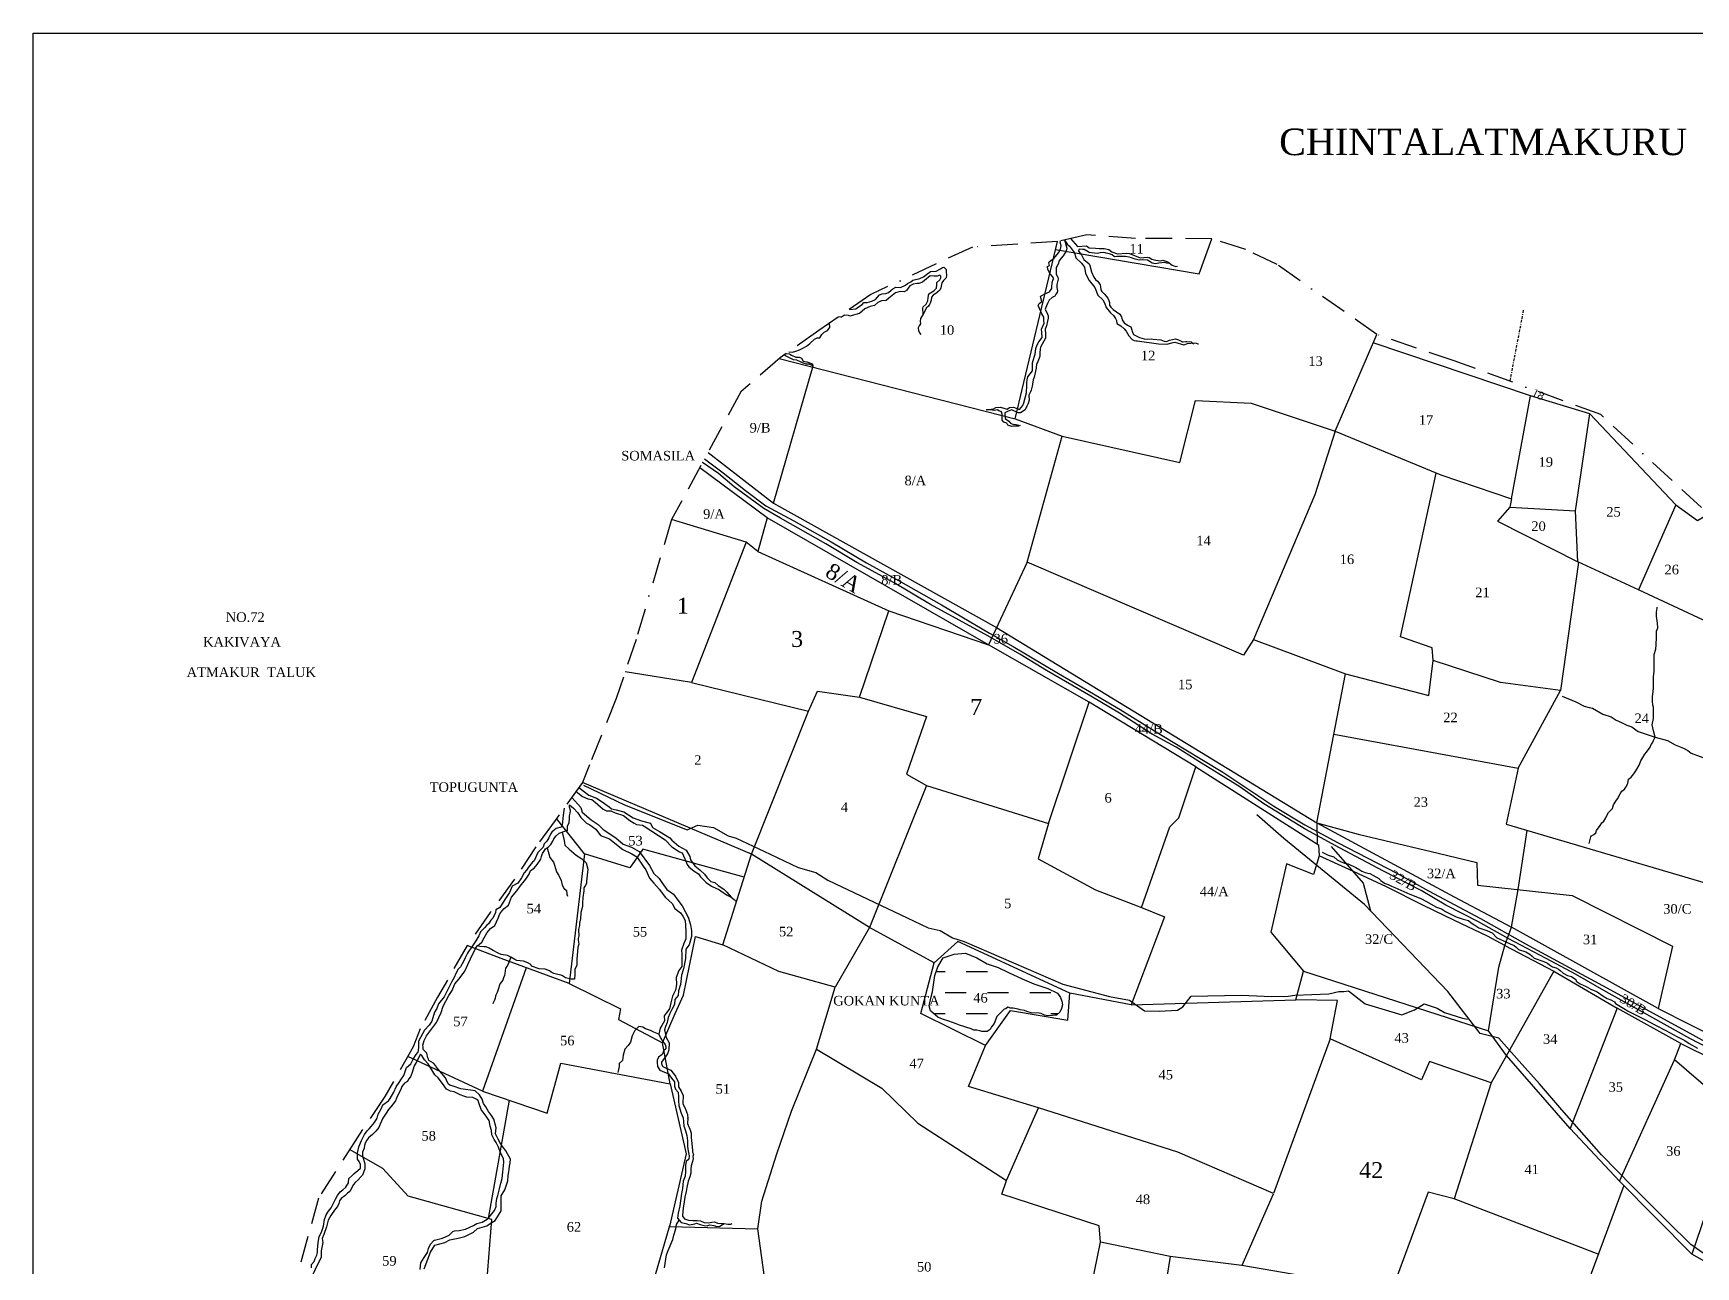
# Model space of a CAD drawing. Header units: inches. Extents: x 82 to 641, y 90 to 608.
# Drawn here: x 82.1 to 394.9, y 376.3 to 608.3 of the extents above; entities that cross this region are included whole.
import ezdxf

# ---------------------------------------------------------------- set-up
doc = ezdxf.new("R2010")
doc.units = ezdxf.units.IN
doc.header["$MEASUREMENT"] = 0
for name, pattern in [('ACAD_ISO02W100', [15, 12, -3]), ('ACAD_ISO07W100', [3, 0, -3]), ('BORDER', [1.75, 0.5, -0.25, 0.5, -0.25, 0, -0.25])]:
    doc.linetypes.add(name, pattern=pattern)
for name, color, linetype in [('CARTTRACK', 30, 'ACAD_ISO02W100'), ('NALA', 4, 'Continuous'), ('SURVEY_BND', 7, 'Continuous'), ('SURVEY_NO', 7, 'Continuous'), ('TEXT', 7, 'Continuous'), ('WATER_BODY', 4, 'Continuous')]:
    doc.layers.add(name, color=color, linetype=linetype)
for name, color, linetype, lineweight in [('FOOTPATH', 150, 'ACAD_ISO07W100', 30), ('ROAD', 1, 'Continuous', 25), ('VILL_BOUNDARY', 6, 'BORDER', 30)]:
    doc.layers.add(name, color=color, linetype=linetype, lineweight=lineweight)
doc.styles.get("Standard").update_dxf_attribs({"font": 'TIMES.TTF', "height": 0.12})

msp = doc.modelspace()

# ---------------------------------------------------------------- hatches: boundary and pattern name
at = {"layer": 'WATER_BODY', "linetype": 'ByBlock'}
h = msp.add_hatch(dxfattribs=at)
h.set_pattern_fill('DASH', color=256, scale=31.8075, angle=180, style=0)
h.set_pattern_definition([(180, (-652.8374, -156.623), (-3.975938, -3.975937), [3.975938, -3.975938])])
h.paths.add_polyline_path([(264.78, 424.77), (265.09, 424.86), (265.46, 425.13), (265.96, 424.95), (266.45, 424.95), (267.42, 424.8), (267.77, 424.65), (268.58, 424.52), (269.06, 424.35), (269.86, 424.07), (271.36, 424.04), (271.72, 423.97), (272.02, 423.82), (272.37, 423.65), (273, 423.54), (273.88, 423.61), (274.34, 423.63), (274.61, 423.67), (275.24, 424.19), (275.55, 424.91), (275.74, 425.58), (275.64, 426.27), (275.37, 426.94), (274.83, 427.78), (272.99, 428.67), (270.36, 429.54), (268.18, 430.49), (265.61, 431.7), (263.66, 432.63), (261.61, 433.3), (259.65, 434.41), (257.53, 435.29), (255.36, 435.13), (253.3, 434.43), (252.29, 432.72), (251.75, 431.1), (251.43, 428.9), (251.31, 428.06), (251.06, 427.09), (250.68, 425.41), (250.95, 424.45), (252.33, 423.29), (253.19, 422.89), (254.39, 422.53), (255.75, 422.03), (256.4, 421.74), (258.6, 421.05), (259.05, 420.83), (259.62, 420.85), (260.19, 420.73), (260.56, 420.6), (260.98, 420.57), (261.6, 420.59), (262.17, 420.93), (262.38, 421.48), (262.91, 422.09), (263.42, 423.41)])

# ---------------------------------------------------------------- linework, layer by layer
at = {"linetype": 'ByBlock', "lineweight": 30}
msp.add_lwpolyline([(82.1, 608.35), (641.22, 608.35), (641.22, 89.65), (82.1, 89.65)], close=True, dxfattribs=at)
at = {"layer": 'CARTTRACK', "linetype": 'ByBlock'}
for points in [[(399.09, 376.94), (394.01, 380.48), (389.62, 384.85), (383.01, 391.41), (377.2, 397.4), (369.7, 405.83), (365.49, 410.7), (361.71, 415), (357.85, 419.29), (354.35, 420.18), (348.24, 428.08), (332.55, 444.47), (317.38, 456.86), (312.32, 461.35)], [(326.32, 455.4), (332.33, 448.5), (333.69, 443.28)]]:
    msp.add_lwpolyline(points, dxfattribs=at)
at = {"layer": 'FOOTPATH', "linetype": 'ByBlock'}
msp.add_lwpolyline([(185.61, 466.93), (193.36, 463.19), (205.11, 458.52), (207.12, 459.36), (210.1, 458.97), (212.83, 457.41), (214.37, 456.93), (220.78, 453.92), (226.04, 451.4), (229.37, 450.5), (231.6, 449.06), (246.56, 441.98), (250.46, 440.06), (252.72, 439.55), (255.09, 438.2), (257.28, 437.48), (275.84, 429.48), (284.63, 427.16), (288.36, 426.47), (291.21, 424.46), (293.92, 424.4), (297.37, 424.61), (298.43, 425.21), (299.96, 427.19), (309.38, 427.4), (315.12, 427.13), (318.24, 427.19), (319.47, 427.43), (325.87, 427.66), (327.76, 428.08), (328.72, 428.11), (329.56, 428.2), (332.69, 425.77), (339.58, 423.73), (341.98, 424.63), (343.82, 425.77), (346.28, 424.99), (347.63, 424.12), (351, 423.1), (351.99, 422.92)], dxfattribs=at)
at = {"layer": 'NALA', "linetype": 'ByBlock'}
for points in [[(276.13, 569.46), (276.56, 567.95), (276.43, 567.35), (276.2, 566.95), (275.88, 566.46), (275.48, 566.07), (275.07, 565.49), (275.02, 565.02), (274.73, 564.62), (274.57, 564.3), (274.55, 563.79), (274.58, 563.01), (274.89, 562.48), (274.93, 562.11), (274.82, 561.6), (274.72, 561.09), (274.68, 560.53), (274.82, 559.91), (274.78, 559.59), (274.51, 559.24), (274.3, 558.92), (273.82, 558.63), (273.23, 558.17), (272.94, 557.53), (272.76, 557.05), (272.5, 556.45), (272.91, 555.53), (273.03, 555.19), (273.05, 554.77), (272.94, 554.21), (272.75, 553.3), (272.47, 552.69), (272.56, 551.73), (272.56, 550.98), (271.94, 549.86), (271.61, 549.27), (271.49, 548.34), (271.49, 547.61), (271.13, 546.52), (270.92, 546.26), (270.83, 545.57), (270.82, 545.34), (270.43, 543.68), (270.23, 543.13), (270.11, 542.31), (270.05, 541.94), (269.86, 541.21), (269.72, 540.92), (269.43, 540.28), (269.48, 539.33), (269.27, 538.71), (269.07, 538.19), (268.72, 537.51), (267.86, 536.93), (267.42, 536.94), (266.23, 537.48), (265.54, 537.23), (264.92, 536.96), (264.99, 535.9), (265.66, 535.37), (265.95, 535), (266.52, 534.75), (267.05, 534.73), (267.77, 534.56), (267.47, 534.43), (267.01, 534.42), (266.21, 534.37), (265.47, 534.64), (265.31, 534.99), (264.7, 535.16), (264.38, 535.56), (264.39, 535.88), (264.4, 536.45), (264.42, 536.7), (264.28, 537.16), (263.75, 537.35), (263.52, 537.5), (262.87, 537.39), (262.07, 537.54), (261.37, 537.51), (262.75, 537.73), (263.22, 537.97), (264.12, 538.03), (265.36, 537.64), (265.81, 537.92), (266.52, 538), (267.64, 537.55), (268.29, 538.33), (268.49, 538.82), (268.99, 540.73), (269.06, 542.06), (269.06, 542.5), (269.12, 543.13), (269.24, 543.74), (269.24, 543.74), (270.09, 544.85), (270.11, 545.43), (270.14, 546.33), (270.25, 546.76), (270.46, 547.58), (270.61, 547.99), (270.74, 549.04), (271.01, 549.73), (271.28, 550.29), (271.94, 551.11), (271.9, 552.05), (271.83, 552.66), (272.31, 553.79), (272.22, 554.35), (272.22, 554.93), (271.9, 555.59), (271.43, 556.55), (271.2, 557.14), (271.35, 557.54), (271.85, 557.91), (271.62, 558.82), (271.73, 558.98), (272.43, 559.35), (273.3, 559.7), (273.77, 560.34), (273.77, 560.72), (273.79, 561.33), (273.94, 561.93), (274.13, 562.16), (273.86, 562.59), (273.45, 563.09), (272.97, 563.9), (272.92, 564.45), (273.33, 564.68), (273.16, 565.17), (273.22, 565.38), (273.81, 565.81), (274.1, 565.95), (274.99, 567.04), (275.4, 567.76), (275.5, 568.39), (275.32, 569.08), (275.35, 569.28)], [(276.13, 569.46), (276.62, 568.65), (277.08, 568.28), (278.04, 567.03), (278.27, 566.09), (279.35, 565.08), (279.87, 564.32), (280.09, 563.13), (280.76, 561.85), (281.85, 560.55), (282.41, 559.06), (283.34, 558.19), (283.69, 557.63), (283.96, 556.74), (284.77, 555.73), (285.33, 555.24), (285.76, 554.68), (285.9, 554.32), (285.99, 553.73), (286.74, 553.28), (287.38, 552.74), (287.75, 552.28), (288.23, 551.46), (288.85, 550.75), (289.23, 550.55), (289.62, 550.5), (289.79, 550.47), (293.79, 549.94), (295.39, 549.84), (296.59, 550.18), (296.88, 550.23), (298.57, 549.74), (299.25, 549.96), (299.92, 550.07), (300.14, 550.11), (300.4, 549.92)], [(277.26, 569.72), (278.58, 568.26), (280.29, 568.38), (280.75, 567.96), (281.99, 567.89), (282.66, 567.88), (283.6, 567.88), (284.46, 567.69), (285.03, 567.26), (286.1, 566.88), (287.78, 566.99), (288.35, 566.93), (290.34, 566.08), (291.75, 566.25), (292.07, 566.17), (292.58, 565.83), (293.34, 565.64), (294.2, 565.55), (294.63, 565.67), (295.56, 565.36), (296.38, 564.72), (297.08, 564.46), (297.39, 564.53)], [(295.97, 565.04), (295.37, 565.08), (294.93, 565.23), (293.89, 565.13), (293.24, 564.98), (292.63, 565.11), (292.23, 565.35), (291.74, 565.69), (290.9, 565.7), (290.17, 565.69), (289.46, 565.88), (288.77, 566.09), (288.32, 566.24), (287.58, 566.36), (286.74, 566.38), (286.01, 566.33), (285.55, 566.3), (285.11, 566.65), (284.58, 566.86), (284.58, 566.86), (284.29, 566.89), (284, 567), (283.81, 567.06), (283.43, 567.13), (282.85, 567.06), (282.33, 566.91), (281.79, 566.98), (281.24, 567.06), (280.8, 567.12), (280.57, 567.21), (279.84, 567.69), (279.59, 567.67), (279, 567.75), (278.81, 567.7), (278.75, 567.38), (279.31, 566.65), (279.75, 565.78), (280.78, 564.98), (280.88, 564.64), (281.19, 563.5), (281.65, 562.46), (281.96, 562.05), (282.33, 561.69), (282.61, 561.37), (282.84, 561.05), (282.92, 560.65), (282.97, 560.11), (283.15, 559.75), (283.6, 559.3), (284.05, 558.81), (284.31, 558.54), (284.45, 558.1), (284.59, 557.71), (284.63, 557.17), (284.88, 556.81), (285.28, 556.37), (285.94, 555.95), (286.53, 555.5), (286.86, 555.03), (286.97, 554.46), (287.35, 553.86), (288, 553.46), (288.59, 553.1), (288.77, 552.77), (288.93, 552.1), (289.11, 551.7), (290.27, 551.12), (291.12, 550.89), (291.84, 550.82), (292.46, 550.86), (292.8, 550.8), (294.26, 550.67), (294.87, 550.41), (295.35, 550.36), (295.89, 550.6), (296.45, 550.73), (297.01, 550.85), (297.58, 550.69), (298.31, 550.33), (298.48, 550.33), (298.96, 550.38), (299.16, 550.38), (299.96, 550.32), (300.2, 550.07), (300.57, 550.14), (300.92, 550.06), (301.25, 549.95), (301.33, 549.9)], [(235.66, 556.4), (236.86, 556.49), (237.36, 556.86), (238.07, 557.3), (238.38, 557.69), (239.03, 557.69), (239.87, 557.93), (240.56, 558.25), (241.35, 559.13), (241.82, 559.31), (242.52, 559.37), (243.02, 559.59), (243.54, 560), (243.83, 560.25), (244.39, 560.56), (245.26, 560.54), (246.2, 560.94), (246.59, 561.26), (247.22, 561.6), (247.6, 561.89), (248.9, 562.2), (249.62, 562.55), (250.15, 562.95), (250.92, 563.53), (252.01, 563.57), (252.79, 564.03), (253.19, 564.31), (253.45, 564.33), (253.84, 563.92), (253.86, 563.5), (253.96, 562.83), (253.9, 562.37), (253.34, 561.81), (253.04, 561.37), (252.89, 560.46), (252.7, 560.05), (252.22, 559.64), (251.87, 559.33), (251.69, 559.29), (251.41, 559.05), (251.14, 558.69), (251.03, 558.17), (250.89, 557.56), (250.73, 557.3), (250.54, 557.01), (250.12, 556.66), (250, 556.32), (249.53, 555.53), (249.06, 554.67), (248.95, 554.2), (249.03, 553.68), (248.79, 553.29), (248.63, 552.93), (248.69, 552.46), (248.84, 552), (249.09, 551.68)], [(249.53, 555.53), (249.46, 556.65), (249.57, 556.89), (250.13, 557.39), (250.45, 558.02), (250.48, 558.63), (250.59, 559.3), (251.53, 559.89), (252.05, 560.41), (252.1, 561.1), (252.1, 561.49), (252.7, 561.96), (252.88, 562.31), (252.87, 562.64), (252.65, 562.86), (252.15, 562.65), (251.6, 562.68), (250.83, 562.7), (249.81, 561.85), (249.4, 561.55), (248.75, 561.3), (248.36, 561.29), (247.67, 561.16), (247.03, 560.83), (246.4, 559.94), (245.97, 559.72), (245.23, 559.74), (244.33, 559.52), (243.06, 558.51), (242.56, 558.1), (241.71, 558.01), (241.02, 557.68), (240.36, 557.13), (239.6, 556.94), (238.55, 556.53), (237.54, 555.63), (235.74, 555.16), (235.48, 555.25), (234.72, 555.32), (234.18, 554.97), (234.07, 554.94), (233.64, 554.99)], [(224.25, 548.43), (224.94, 548.33), (225.57, 548.57), (226.29, 548.8), (226.9, 549.14), (227.57, 549.47), (228.23, 549.98), (229.07, 550.82), (229.58, 551.04), (230.12, 551.06), (230.48, 551.69), (230.93, 552.09), (231.52, 552.44), (231.98, 553.01), (231.93, 553.8)], [(223.81, 548.12), (224.38, 548.04), (224.78, 547.79), (225.59, 547.41), (226.24, 547.42), (226.66, 547.2), (226.94, 546.69), (227.66, 546.53), (228.53, 546.21), (228.84, 545.79), (228.05, 546.12), (227.62, 546.1), (226.84, 546.33), (226.57, 546.5), (225.76, 546.85), (225.14, 546.89), (224.38, 547.29), (223.65, 547.68), (223.4, 547.83)], [(374.84, 455.95), (375.15, 457.22), (375.32, 457.41), (375.75, 457.6), (376.09, 457.92), (376.26, 458.37), (376.9, 459.3), (377.23, 459.84), (377.64, 460.11), (378, 460.74), (378.26, 461.3), (378.52, 461.79), (379.22, 462.49), (379.44, 463.18), (379.9, 463.89), (380.2, 464.34), (380.66, 465.26), (381.01, 465.78), (381.47, 466.13), (381.78, 466.51), (382.14, 467.22), (382.24, 468.03), (382.76, 468.41), (383.23, 469.04), (383.64, 469.62), (383.81, 469.94), (384.24, 470.68), (384.56, 471.47), (384.98, 472.13), (385.34, 472.74), (385.64, 473.09), (386.3, 474.08), (386.5, 474.53), (386.74, 474.88), (386.95, 475.31), (387.28, 475.94), (386.97, 477.12), (386.69, 478.24), (386.93, 479.47), (386.95, 480.57), (386.95, 481.57), (386.83, 481.96), (386.74, 482.74), (386.74, 483.56), (386.9, 484.49), (386.95, 485.28), (386.95, 486.18), (386.95, 487.32), (387.07, 488.28), (387.1, 489.39), (387.1, 490.29), (387.09, 491.5), (387.41, 492.51), (387.48, 493.33), (387.52, 494.77), (387.52, 495.86), (387.78, 496.5), (387.71, 497.38), (387.55, 498.68), (387.55, 499.42), (387.66, 500.21), (387.66, 500.41)], [(369.76, 483.68), (372.33, 482.57), (373.94, 481.76), (374.83, 481.5), (375.45, 481.4), (377.41, 480.25), (378.98, 479.74), (379.95, 479.16), (380.95, 478.7), (381.91, 478.19), (382.88, 477.89), (383.63, 477.33), (384.1, 476.98), (387.28, 475.94), (389.56, 475.29), (391.04, 474.47), (392.6, 473.84), (393.41, 473.45), (394.05, 472.92), (397.4, 471.68)], [(184.76, 466.44), (186.61, 465), (188.07, 464.47), (189.15, 463.77), (190.48, 462.85), (190.93, 462.48), (191.79, 462.3), (193.23, 461.89), (195, 460.78), (196.54, 460.2), (198.22, 459.76), (198.64, 458.97), (199.91, 458.18), (201.03, 457.5), (201.86, 457.03), (202.24, 456.56), (203.55, 455.45), (204.23, 455.06), (204.92, 454.68), (205.63, 453.49), (205.76, 452.89), (206.59, 451.76), (207.5, 451.01), (208.41, 450.15), (208.9, 449.5), (209.56, 448.79), (210.33, 448.6), (210.99, 448.06), (212.05, 447.34), (212.57, 446.79), (213.44, 445.86)], [(155.43, 417.99), (155.66, 418.91), (156.08, 419.75), (157.99, 422.27), (158.85, 424.13), (159.24, 425.33), (160.27, 427.37), (160.91, 428.31), (161.44, 429.51), (162.24, 430.51), (163.3, 431.92), (163.85, 433.17), (164.38, 434.26), (165.23, 436.08), (165.64, 436.71), (166.02, 436.96), (166.5, 437.4), (166.96, 438.21), (167.48, 439.22), (168.12, 439.92), (168.96, 440.52), (169.55, 441.92), (169.87, 442.73), (170.29, 443.22), (170.71, 443.73), (171.52, 444.35), (172.08, 445.85), (172.75, 446.68), (173.26, 447.3), (173.71, 447.88), (174.76, 449.21), (175.43, 450.19), (175.68, 450.83), (176.33, 451.31), (176.92, 452), (177.61, 453), (177.72, 453.47), (177.92, 454.04), (178.27, 454.63), (178.51, 454.92), (179.07, 455.32), (179.5, 455.78), (179.85, 456.37), (180.05, 456.81), (180.46, 457.4), (181.08, 457.88), (182.14, 458.26), (182.63, 458.35), (182.63, 459.29), (182.92, 459.8), (182.99, 460.63), (183, 461.14), (183.14, 461.67), (183.16, 462.17), (183.02, 462.75), (183.01, 463.24), (183.72, 462.61), (184.54, 461.69), (185.11, 460.83), (186.18, 459.79), (186.85, 459.43), (187.98, 458.66), (188.83, 457.47), (190.52, 456.84), (192.16, 455.5), (193.06, 454.83), (194.75, 454.02), (195.64, 453.42), (196.87, 451.68), (197.39, 451), (198.05, 449.4), (198.87, 448.49), (199.85, 447.36), (201.05, 445.78), (202.3, 444.68), (202.8, 443.68), (203.86, 442.91), (204.34, 442.24), (204.77, 441.45), (204.86, 439.54), (204.9, 438.01), (204.5, 437.13), (204.09, 435.88), (204.12, 435.13), (204.14, 433.82), (204.16, 432.77), (203.57, 432.04), (203.07, 430.7), (203.12, 429.41), (202.93, 428.32), (202.35, 427.2), (202.04, 425.94), (201.83, 424.86), (201.21, 424.03), (200.78, 423.5), (200.87, 422.61), (200.35, 421.73), (200.07, 421.17), (199.78, 420.05), (200.18, 419.26), (200.52, 418.75), (201, 418.15), (201.12, 417.69), (201.1, 417.29), (200.75, 417.02), (200.45, 416.23), (199.77, 415.73), (199.52, 415.18), (199.48, 414.75), (199.56, 414.02), (200.02, 413.33), (201.6, 412.63), (201.76, 412.41), (202.17, 411.79), (202.73, 411.08), (202.75, 410.26), (202.94, 409.72), (203.45, 409.18), (203.49, 408.3), (203.51, 407.52), (203.58, 406.67), (203.98, 405.21), (204.39, 404.31), (204.48, 402.8), (204.82, 401.92), (205.05, 401.03), (205.17, 399.98), (205.22, 399.03), (205.29, 398.41), (205.52, 397.2), (205.44, 396.57), (204.97, 396.14), (204.83, 395.44), (204.84, 395.06), (204.82, 394.21), (204.73, 393.38), (204.37, 392.39), (204.24, 391.03), (204.1, 390.08), (203.74, 387.75), (203.47, 386.43), (203.29, 385.48), (203.98, 384.65), (204.87, 384.44), (205.6, 384.21), (206.59, 384.4), (206.92, 384.51), (207.59, 384.25), (208.35, 384.07), (208.92, 383.99), (209.36, 384.19), (210.15, 384.07), (210.66, 383.87), (211.27, 383.97), (212.07, 384.48), (212.76, 384.34), (213.36, 384.32), (213.61, 384.45)], [(183.41, 464.58), (185.11, 462.69), (185.41, 461.82), (187.05, 460.37), (188.37, 459.5), (189.31, 458.58), (191.73, 456.98), (193.1, 455.84), (194.65, 455.24), (196.09, 454.43), (198.05, 451.82), (198.84, 450.32), (199.88, 449.35), (200.39, 448.62), (201.3, 447.26), (202.55, 446.43), (203.4, 445.25), (204.19, 444.23), (205.34, 442.06), (205.75, 440.63), (205.93, 439.49), (205.95, 438.45), (205.53, 436.9), (204.91, 436.08), (204.84, 434.33), (204.47, 432.35), (204.08, 431.17), (203.9, 429.44), (203.53, 428.23), (203.44, 427.36), (202.83, 426.62), (202.78, 425.63), (202.28, 424.69), (201.85, 423.97), (201.58, 423.19), (201.38, 422.26), (201.05, 421.53), (200.86, 420.87), (201.2, 419.44), (201.73, 418.43), (201.7, 417.1), (201.46, 416.37), (200.33, 414.82), (200.32, 414.43), (200.55, 414), (201.17, 413.7), (202.05, 413.28), (202.95, 412.15), (203.49, 410.96), (203.53, 410.14), (204.01, 409.32), (204.4, 408.55), (204.34, 407.01), (204.85, 405.99), (205.21, 404.99), (205.24, 404.2), (205.24, 404.35), (205.18, 403.26), (205.76, 401.92), (205.87, 401.48), (205.9, 400.61), (206.01, 399.48), (206.17, 398.16), (206.12, 397.86), (206.31, 397.48), (206.23, 397.07), (206.26, 396.68), (206.15, 396.13), (205.88, 395.28), (205.8, 394.74), (205.82, 393.93), (205.64, 393.23), (205.33, 392.4), (205.06, 391.23), (204.97, 390.5), (204.71, 389.39), (204.57, 388.56), (204.41, 387.33), (204.3, 386.79), (204.26, 385.83), (204.65, 385.33), (205.36, 385.07), (206.2, 385.04), (207.01, 385.03), (207.62, 384.98), (208.31, 384.65), (209.14, 384.56), (209.75, 384.72), (210.25, 384.76), (210.83, 384.5), (211.62, 384.44), (212.07, 384.48)], [(184.23, 465.71), (185.44, 464.79), (186.44, 464.34), (187.18, 464.22), (187.81, 463.72), (189.33, 462.4), (189.99, 462.06), (190.8, 462.07), (191.56, 461.73), (193.15, 461.2), (194.35, 460.24), (195.15, 459.77), (195.63, 459.5), (196.76, 459.4), (197.05, 459.22), (200.98, 456.65), (202.26, 455.28), (203.67, 454.37), (204.2, 454.17), (204.69, 453.05), (205.13, 451.99), (205.48, 451.53), (206.48, 450.76), (207.27, 450.23), (207.67, 449.69), (208.74, 448.58), (209.7, 447.88), (210.63, 447.5), (211.04, 447.34), (211.46, 447.01), (212.56, 446.29), (213.44, 445.86), (214, 445.43), (214.32, 445.06)], [(181.99, 462.61), (181.82, 461.29), (181.64, 459.41), (181.41, 459), (180.52, 458.76), (180.19, 458.51), (179.68, 458.08), (179.42, 457.7), (179.14, 457.02), (178.76, 456.4), (178.23, 455.85), (178.05, 455.22), (177.01, 454.22), (176.32, 452.66), (176.01, 452.4), (175.26, 451.49), (174.9, 450.89), (174.49, 450.43), (173.95, 449.47), (173.25, 448.47), (172.23, 447.92), (171.69, 446.73), (170.96, 445.56), (169.86, 443.89), (169.11, 443.49), (169.08, 442.93), (168.55, 441.9), (168.22, 441.49), (167.74, 440.83), (167.43, 440.55), (167, 440.05), (166.74, 439.83), (166.26, 439.29), (165.96, 438.57), (165.37, 437.6), (165, 437.07), (164.52, 436.33), (163.97, 435.61), (163.82, 435.28), (163.38, 434.4), (163.12, 433.84), (162.48, 432.72), (162.06, 432.27), (161.64, 431.47), (161.29, 430.74), (160.82, 429.88), (160.43, 429.09), (159.7, 427.72), (159.41, 427.09), (158.35, 425.76), (158.01, 424.91), (157.57, 424.19), (157.11, 422.51), (156.58, 421.77), (155.71, 420.81), (154.6, 418.75), (154.57, 417.59), (154.44, 416.65)], [(181.61, 458.07), (181.98, 456.49), (182.15, 455.65), (182.95, 454.88), (184.26, 453.74), (185.35, 453.06), (186.11, 452.33), (186.46, 451.14), (186.2, 448.83), (186.19, 448.39), (185.94, 448), (185.72, 447.6), (185.71, 447.06), (185.5, 445.79), (185.47, 444.8), (185.44, 444.11), (185.1, 442.93), (185.07, 441.79), (184.88, 440.98), (184.88, 440.53), (184.68, 439.73), (184.77, 438.58), (184.64, 438.05), (184.65, 437.76), (184.73, 437.03), (184.57, 436.41), (184.39, 434.1), (184.36, 432.99), (184, 432.33), (184.01, 431.37), (183.97, 430.44), (183.29, 430.42), (182.24, 430.64), (181.67, 431.04), (181.44, 431.18), (180.83, 431.28), (180.08, 431.49), (179.54, 431.75), (179.21, 431.99), (178.44, 432.33), (177.27, 432.36), (175.87, 432.88), (175.73, 433.19), (175.17, 433.46), (174.34, 433.79), (173.12, 433.93), (172.7, 434.14), (171.96, 434.58), (171.34, 434.87), (170.16, 435.04), (169.55, 435.32), (168.63, 435.83), (167.89, 436.27), (167.31, 436.53), (166.86, 436.51), (166.15, 436.59), (165.64, 436.71)], [(178.79, 455.12), (179.3, 453.28), (179.99, 452.41), (180.19, 451.84), (180.58, 450.63), (180.99, 449.94), (181.4, 448.97), (181.64, 448.1), (181.94, 447.55), (182.41, 447.12), (182.49, 446.42), (182.6, 446.05)], [(324.61, 454.32), (325.77, 453.77), (326.8, 453.42), (327.43, 452.88), (328.08, 452.57), (328.8, 452.26), (329.51, 452.12), (330.98, 451.43), (331.68, 450.97), (332.09, 450.72), (332.68, 450.5), (333.18, 450.33), (333.56, 450.29), (335.27, 449.34), (335.63, 448.97), (335.94, 448.72), (336.48, 448.43), (337.06, 448.25), (337.68, 447.92), (338, 447.77), (338.27, 447.67), (341.11, 446.4), (341.94, 446.12), (343.33, 445.53), (344.09, 445.11), (346.1, 443.98), (347.09, 443.63), (347.85, 443.12), (348.55, 442.79), (349.32, 442.39), (349.83, 442.16), (351.13, 441.73), (352.12, 441.44), (352.64, 441.02), (353.32, 440.58), (354.12, 440.07), (355.61, 439.58), (356.62, 439.11), (357.48, 438.21), (359.02, 437.49), (360.01, 437.06), (360.74, 436.72), (361.1, 436.46), (361.56, 436), (362.93, 435.57), (363.69, 435.13), (364.13, 434.76), (364.48, 434.39), (366.32, 433.75), (367.04, 433.42), (367.38, 433.13), (367.93, 432.74), (368.62, 432.54), (369.06, 432.29), (369.41, 432.07), (369.97, 431.55), (370.77, 431.09), (371.53, 430.92), (372.34, 430.33), (372.42, 430.03), (373.18, 429.56), (374.31, 429.06), (375.16, 428.54), (376.25, 428.09), (376.37, 428.01), (377.41, 427.28), (378.26, 426.78), (378.94, 426.53), (379.62, 426.18), (379.83, 425.85), (381.04, 425.06), (381.69, 424.73), (382.08, 424.48), (385.33, 422.83), (387.32, 421.79), (389.29, 420.77), (391.34, 419.66), (392.84, 418.91), (393.66, 418.32), (395.21, 417.46)], [(171.96, 434.58), (171.51, 433.42), (171.26, 432.89), (170.97, 432.47), (170.81, 431.47), (170.78, 431.12), (170.57, 430.69), (170.45, 430.21), (169.95, 429.59), (169.78, 429.16), (169.68, 428.85), (169.37, 427.89), (169.13, 427.43), (169.07, 427.19), (169, 426.83), (168.86, 426.46), (168.66, 425.97), (168.59, 425.78)], [(199.78, 420.05), (198.86, 420.42), (198.23, 420.75), (197.32, 421.06), (196.8, 421.42), (196.02, 421.52), (195.3, 420.78), (194.99, 420.11), (194.8, 419.75), (194.47, 418.58), (194.06, 417.97), (193.41, 417.25), (193.11, 416.13), (193, 415.1), (192.36, 414.55), (192.37, 413.97), (192.11, 412.89)], [(154.92, 375.83), (154.96, 376.47), (155.02, 377.06), (155.63, 378.05), (156.3, 379), (156.5, 379.78), (156.85, 380.59), (157.45, 381.23), (157.62, 381.33), (158.36, 381.51), (159.13, 381.71), (160.36, 382.28), (161.05, 382.94), (161.34, 383.05), (162.25, 383.17), (163.42, 383.38), (164.91, 384.09), (165.59, 384.48), (166.58, 384.7), (166.9, 384.89), (167.48, 385.27), (167.69, 385.39), (168.15, 385.95), (168.87, 386.91), (169.2, 387.67), (169.17, 388.27), (169.3, 389.13), (169.52, 389.7), (169.85, 391.01), (170.09, 392.04), (170.35, 392.93), (170.45, 394.11), (170.66, 396), (170.57, 396.69), (169.99, 397.78), (169.65, 398.82), (169.19, 399.72), (168.84, 400.26), (168.36, 401.16), (168.31, 401.95), (168.06, 402.78), (167.87, 403.84), (167.13, 404.89), (166.67, 405.47), (166.35, 405.93), (165.96, 407.16), (165.8, 407.57), (165.45, 407.85), (164.82, 408.15), (163.69, 408.25), (163.14, 408.38), (162.43, 408.69), (161.82, 408.99), (161.32, 409.24), (160.6, 409.35), (159.84, 409.72), (159.08, 410.79), (158.26, 411.83), (157.68, 412.41), (156.41, 414.49), (155.74, 415.23), (155.19, 416.06), (155.19, 416.06), (154.96, 416.29), (154.12, 414.72), (153.76, 414.13), (153.32, 412.68), (153.06, 412.03), (152.72, 411.63), (152.52, 411.19), (151.95, 410.87), (151.45, 410.21), (151.24, 409.65), (150.89, 408.95), (150.47, 408.04), (150.24, 407.55), (149.36, 406.42), (148.92, 405.93), (148.49, 405.24), (148.23, 404.82), (147.86, 404.29), (147.35, 403.17), (147.12, 402.53), (146.53, 401.85), (145.92, 401.22), (145.21, 400.59), (144.88, 400.13), (144.58, 399.54), (144.41, 399.15), (144.35, 398.64), (144.07, 397.89), (144.07, 397.16), (144.48, 395.71), (144.46, 394.71), (144.08, 393.57), (143.81, 393.3), (143.21, 392.7), (142.69, 392.17), (142.35, 391.77), (141.66, 390.48), (141.23, 390.16), (140.7, 389.66), (140.05, 389.16), (139.7, 388.7), (139.6, 388.19), (139.33, 387.66), (138.97, 387.2), (138.34, 386.35), (138.07, 385.97), (137.61, 385.06), (137.43, 384.34), (137.28, 383.82), (136.79, 382.37), (136.48, 381.64), (136.56, 380.86), (136.28, 379.34), (136.27, 378.12), (135.89, 377.31), (135.54, 376.65), (134.3, 374.02)], [(134.44, 376.13), (134.44, 376.74), (134.95, 377.34), (135.16, 377.89), (135.44, 378.53), (135.57, 378.99), (135.6, 379.53), (135.74, 380.87), (135.89, 381.94), (136.43, 382.99), (136.73, 383.95), (136.93, 385.21), (137.24, 386.07), (137.67, 386.75), (138.17, 387.39), (138.74, 388.51), (138.94, 389.06), (139.33, 389.74), (139.84, 390.44), (140.38, 390.78), (140.92, 391.3), (141.4, 392.11), (141.5, 392.92), (142.07, 393.4), (142.47, 393.85), (143.18, 394.42), (143.68, 394.88), (143.69, 395.58), (143.4, 396.15), (143.09, 396.57), (143.11, 396.81), (143.14, 397.67), (143.38, 398.91), (143.85, 400.1), (144.44, 401.18), (144.9, 401.91), (145.29, 402.29), (145.67, 402.73), (146.31, 403.43), (146.79, 404.28), (146.98, 405.01), (147.56, 406.01), (147.86, 406.77), (148.93, 407.53), (149.25, 407.96), (149.96, 409.16), (150.41, 410.15), (150.95, 410.97), (151.36, 411.66), (151.82, 412.3), (152.35, 413.8), (153.15, 414.5), (153.57, 415.35), (154.17, 416.26), (154.44, 416.65)], [(155.67, 375.95), (156.32, 377.74), (156.86, 379.07), (157.64, 380.38), (159.55, 380.88), (160.46, 381.4), (162.07, 381.7), (163.31, 382.02), (164.92, 382.82), (165.71, 383.51), (167.46, 384.01), (168.1, 384.43), (169.03, 385.04), (169.45, 385.7), (170.11, 386.83), (170.17, 387.45), (170.15, 388.14), (170.15, 389.65), (170.8, 390.8), (171.06, 391.54), (171.4, 392.51), (171.48, 393.46), (171.6, 394.18), (171.64, 394.69), (171.74, 395.27), (171.86, 395.89), (171.88, 396.54), (171, 398.12), (170.07, 399.41), (169.59, 400.34), (169.05, 401.3), (169.19, 402.48), (168.76, 404.09), (168.32, 404.78), (167.76, 405.54), (167.23, 406.39), (166.83, 407.01), (166.57, 407.83), (166.07, 408.67), (165.24, 409.4), (162.53, 409.82), (161.14, 410.28), (160.49, 410.48), (160.17, 410.73), (159.87, 411.39), (159.67, 411.87), (157.9, 413.92), (157.84, 414.09), (157.43, 414.59), (156.55, 415.1), (156.48, 415.35), (156.35, 415.64), (156.15, 416.51), (155.49, 417.21), (155.48, 417.32), (155.48, 417.65), (155.43, 417.99)], [(200.9, 376.1), (200.98, 376.95), (201.24, 378.55), (201.55, 379.38), (202.46, 381.45), (202.64, 382.24), (202.99, 383.48), (203.15, 384.27), (203.64, 385.06)]]:
    msp.add_lwpolyline(points, dxfattribs=at)
at = {"layer": 'ROAD', "linetype": 'ByBlock'}
for points in [[(401.2, 415.41), (393.81, 419.24), (384.68, 424.34), (378.05, 428.06), (372.26, 431.33), (366.76, 434.32), (359.63, 438.08), (354.01, 441.2), (347.89, 444.35), (343.26, 447.07), (336.13, 450.71), (327.86, 455.11), (321.56, 458.54), (313.66, 463.39), (309.14, 466.57), (305.15, 469.03), (301.91, 471.03), (297.15, 474.07), (292.6, 476.53), (286.49, 480.43), (281.1, 483.65), (272.72, 488.46), (267.72, 491.52), (261.69, 494.99), (250.91, 500.9), (244.1, 504.95), (237.09, 508.81), (231.22, 512.28), (222.72, 517.14), (219.58, 518.92), (213.96, 523.05), (211.03, 525.54), (208.03, 527.58)], [(208.41, 528.29), (211.89, 525.65), (216.11, 522.34), (219.92, 519.44), (225.21, 516.6), (232.25, 512.7), (238.87, 508.75), (244.93, 505.39), (253, 500.8), (262.02, 495.52), (266.49, 492.98), (275.01, 487.9), (280.82, 484.5), (286.61, 481.13), (293.09, 477.1), (298.63, 473.76), (305.95, 469.37), (315.51, 462.96), (321.37, 459.43), (327.63, 456.05), (338.64, 450.35), (344.62, 447.01), (354.42, 441.83), (362.87, 437.08), (371.11, 432.61), (378.18, 428.76), (385.5, 424.78), (394.33, 419.93), (403.18, 415.05)]]:
    msp.add_lwpolyline(points, dxfattribs=at)
at = {"layer": 'SURVEY_BND', "linetype": 'ByBlock'}
for points in [[(274.46, 567.65), (301.46, 563.08), (303.88, 569.68)], [(222.46, 547.15), (266.88, 535.79), (274.82, 569.16)], [(266.88, 535.79), (275.7, 532.53), (297.82, 527.58), (300.81, 539.25), (311.25, 538.75), (327.04, 533.51), (334.92, 551.68)], [(327.04, 533.51), (346.93, 525.26), (360.23, 520.75), (363.83, 540.12), (334.24, 550.1)], [(209.06, 529.49), (221.41, 519.98), (228.84, 545.79)], [(360.23, 520.75), (359.93, 519.21), (372.3, 518.54), (375, 536.73), (363.83, 540.12)], [(375, 536.73), (391.17, 519.66), (384.13, 503.64), (372.7, 508.93), (372.3, 518.54)], [(311.68, 494.34), (309.8, 491.39), (269.08, 508.88), (275.7, 532.53)], [(327.04, 533.51), (323.24, 521.53), (311.68, 494.34), (329.02, 487.86), (344.71, 483.8), (345.51, 490.37)], [(220.22, 517.2), (207.49, 526.6)], [(359.93, 519.21), (357.59, 516.57), (372.82, 508.87), (369.46, 484.72), (358.15, 486.21), (345.51, 490.37), (345.34, 492.75), (339.38, 494.79), (346.09, 525.61)], [(221.41, 519.98), (263.33, 496.57), (323.61, 459.84), (329.02, 487.86)], [(391.17, 519.66), (395.21, 516.69), (397.02, 517.77)], [(218.44, 510.84), (216.23, 512.62), (202.22, 516.89)], [(269.08, 508.88), (261.82, 493.33), (220.22, 517.2), (218.44, 510.84), (243.09, 499.71), (261.82, 493.33)], [(216.23, 512.62), (205.97, 486.2), (193.47, 488.2)], [(361.47, 470.13), (359.25, 459.55), (411.35, 444.19), (400.12, 496.2), (384.13, 503.64)], [(205.97, 486.2), (227.96, 480.83), (229.66, 484.61), (237.59, 483.49), (243.09, 499.71)], [(250.14, 466.86), (273.13, 459.72), (280.78, 482.52), (261.82, 493.33)], [(237.59, 483.49), (250.2, 479.81), (246.43, 468.98), (250.14, 466.86), (239.43, 440.16), (217.26, 453.9), (227.96, 480.83)], [(273.13, 459.72), (271.21, 453.03), (281.99, 447.24), (290.6, 443.91), (295.98, 459.08), (297.65, 460.75), (300.83, 470.37), (280.78, 482.52)], [(326.83, 476.53), (361.47, 470.13), (369.46, 484.72)], [(300.83, 470.37), (323.9, 455.68), (324.03, 453.62), (323, 450.12), (317.9, 452.12), (314.94, 439.23), (321.08, 431.92), (355.9, 420.72), (357.86, 432.67), (359.01, 436.74), (355.72, 438.5), (349.54, 441.43), (343.66, 444.28), (336.69, 447.79), (329.69, 451.02), (324.03, 453.62)], [(217.26, 453.9), (185.45, 467.39)], [(215.89, 449.58), (196.82, 454.84), (194.37, 451.36), (185.84, 454.01), (180.57, 460.65)], [(323.61, 459.84), (323.67, 455.84)], [(323.61, 459.84), (331.38, 457.68), (346.42, 454.09), (353.71, 452.36), (353.84, 448.1), (371.66, 446.17), (390.51, 436.65), (387.86, 424.92), (360.21, 440.19), (361.51, 447.27), (363.21, 458.38)], [(323.61, 459.84), (349.46, 445.93), (360.21, 440.19)], [(185.84, 454.01), (182.95, 429.61), (170.11, 434.31), (163.75, 436.75)], [(239.43, 440.16), (233, 428.91), (222.38, 431.89), (211.85, 436.9), (217.26, 453.9)], [(387.86, 424.92), (411.64, 412.84), (413.48, 423.9), (411.35, 444.19)], [(290.6, 443.91), (294.97, 442.14), (288.7, 425.57), (277.12, 427.78), (256.07, 437.49), (251.6, 433.47), (239.43, 440.16)], [(182.95, 429.61), (192.59, 424.82), (192.23, 422.86), (200.47, 418.46), (202.9, 423.96), (204.47, 427.43), (206.68, 438.46), (211.85, 436.9)], [(359.01, 436.74), (368.19, 431.94), (356.43, 410.92), (344.78, 414.95), (343.32, 411.48), (326.15, 419.22), (327.49, 426.4), (319.64, 426.54), (321.08, 431.92)], [(174.86, 432.57), (166.6, 409.37), (152.56, 415.86)], [(229.48, 417.24), (241.75, 409.93), (248.51, 403.31), (265.25, 392.53), (271.25, 406.2), (258.04, 410.2), (261.28, 417.96), (249.11, 423.96), (251.6, 433.47)], [(368.19, 431.94), (380.13, 424.94), (371.28, 402.32), (359.32, 416.08), (355.9, 420.72)], [(201.92, 410.73), (204.93, 397.58), (201.82, 383.89), (218.41, 383.45), (219.16, 388.69), (222.02, 397.58), (224.79, 405.6), (229.48, 417.24), (233, 428.91)], [(261.28, 417.96), (265.96, 424.51), (276.74, 422.68), (277.12, 427.78)], [(288.7, 425.57), (319.64, 426.54)], [(371.28, 402.32), (380.59, 392.43), (390.92, 415.26), (392.07, 418.3), (380.13, 424.94)], [(326.15, 419.22), (315.45, 390.12), (297.43, 397.9), (271.25, 406.2)], [(166.6, 409.37), (178.82, 405.19), (181.36, 414.59), (201.92, 410.73), (200.47, 418.46)], [(392.07, 418.3), (410.63, 409.19), (409.46, 402.9), (403.1, 404.75), (390.92, 415.26)], [(356.43, 410.92), (349.47, 389.09), (344.58, 390.38), (337.55, 371.38), (334.62, 372.26), (309.53, 376.55)], [(171.64, 407.65), (167.69, 385.39)], [(403.1, 404.75), (394.17, 378.69), (380.59, 392.43)], [(193.8, 355.74), (171.41, 352.16), (171.6, 370.05), (167.26, 370.92), (168.39, 385.22), (152.67, 389.63), (147.9, 394.82), (141.62, 398.36)], [(315.38, 389.95), (309.53, 376.55), (296, 378.27), (282.9, 380.92), (282.63, 383.99), (264.35, 389.95), (265.25, 392.53)], [(381.39, 391.62), (373.58, 370.66), (394.16, 363.27), (400.61, 375.04), (394.17, 378.69)], [(376.57, 378.68), (349.47, 389.09)], [(219.14, 356.86), (193.8, 355.74), (198.22, 371.62), (201.87, 384.1)], [(276.1, 347.56), (219.14, 356.86), (219.66, 374.38), (218.41, 383.45)], [(291.92, 353.01), (288.57, 347.78), (276.1, 347.56), (282.9, 380.92)], [(296, 378.27), (291.92, 353.01), (307.74, 352.92)]]:
    msp.add_lwpolyline(points, dxfattribs=at)
at = {"layer": 'TEXT', "linetype": 'ByBlock'}
msp.add_lwpolyline([(359.01, 436.74), (360.21, 440.19)], dxfattribs=at)
at = {"layer": 'VILL_BOUNDARY', "ltscale": 10}
msp.add_lwpolyline([(395.96, 519.11), (377.02, 536.64), (349.48, 546.71), (334.92, 551.68), (316.14, 564.84), (310.26, 567.67), (303.88, 569.68), (289.47, 569.77), (280.35, 570.42), (274.82, 569.16), (258.8, 568.12), (239.7, 559.22), (229.94, 552.41), (222.65, 547.31), (215.25, 540.88), (207.72, 527.01), (202.22, 516.89), (195.52, 494.32), (191.81, 483.24), (186.76, 470.75), (185.45, 467.39), (180.3, 460.28), (176.64, 455.28), (172.68, 449.2), (168.1, 442.97), (163.75, 436.75), (158.17, 427.03), (154.92, 421.08), (153.61, 417.7), (148.27, 408.34), (143.04, 400.58), (135.77, 389.23), (132.16, 376.21)], dxfattribs=at)
at = {"layer": 'VILL_BOUNDARY'}
msp.add_lwpolyline([(359.99, 543.02), (362.55, 556.37)], dxfattribs=at)
at = {"layer": 'WATER_BODY', "linetype": 'ByBlock'}
msp.add_lwpolyline([(253.3, 434.43), (255.36, 435.13), (257.53, 435.29), (259.65, 434.41), (261.61, 433.3), (263.66, 432.63), (265.61, 431.7), (268.18, 430.49), (270.36, 429.54), (272.99, 428.67), (274.83, 427.78), (275.37, 426.94), (275.64, 426.27), (275.74, 425.58), (275.55, 424.91), (275.24, 424.19), (274.61, 423.67), (274.34, 423.63), (273.88, 423.61), (273, 423.54), (272.37, 423.65), (272.02, 423.82), (271.72, 423.97), (271.36, 424.04), (269.86, 424.07), (269.06, 424.35), (268.58, 424.52), (267.77, 424.65), (267.42, 424.8), (266.45, 424.95), (265.96, 424.95), (265.46, 425.13), (265.09, 424.86), (264.78, 424.77), (263.42, 423.41), (262.91, 422.09), (262.38, 421.48), (262.17, 420.93), (261.6, 420.59), (260.98, 420.57), (260.56, 420.6), (260.19, 420.73), (259.62, 420.85), (259.05, 420.83), (258.6, 421.05), (256.4, 421.74), (255.75, 422.03), (254.39, 422.53), (253.19, 422.89), (252.33, 423.29), (250.95, 424.45), (250.68, 425.41), (251.06, 427.09), (251.31, 428.06), (251.43, 428.9), (251.75, 431.1), (252.29, 432.72), (253.3, 434.43)], dxfattribs=at)

# ---------------------------------------------------------------- texts
at = {"layer": 'SURVEY_NO', "linetype": 'ByBlock'}
for s, height, p in [('11', 1.8, (288.33, 566.9)), ('10', 1.8, (252.67, 551.64)), ('12', 1.8, (290.51, 546.83)), ('13', 1.8, (322.01, 545.78)), ('9/B', 1.8, (216.89, 533.24)), ('17', 1.8, (342.8, 534.7)), ('19', 1.8, (365.34, 526.8)), ('8/A', 1.8, (246.03, 523.32)), ('9/A', 1.8, (208.14, 517.02)), ('20', 1.8, (363.97, 514.73)), ('25', 1.8, (378.08, 517.42)), ('14', 1.8, (300.95, 512.03)), ('16', 1.8, (327.92, 508.5)), ('26', 1.8, (389.03, 506.57)), ('8/B', 1.8, (241.65, 504.62)), ('21', 1.8, (353.42, 502.27)), ('1', 3, (203.19, 499.18)), ('3', 3, (224.69, 492.91)), ('36', 1.8, (262.79, 493.56)), ('15', 1.8, (297.49, 484.96)), ('7', 3, (258.39, 480.12)), ('22', 1.8, (347.4, 478.75)), ('24', 1.8, (383.39, 478.6)), ('44/B', 1.8, (289.33, 476.6)), ('2', 1.8, (206.47, 470.75)), ('4', 1.8, (234.05, 461.88)), ('6', 1.8, (283.66, 463.63)), ('23', 1.8, (341.82, 462.84)), ('53', 1.8, (194.06, 455.57)), ('32/A', 1.8, (344.32, 449.41)), ('44/A', 1.8, (301.58, 446.02)), ('54', 1.8, (174.93, 442.8)), ('5', 1.8, (264.78, 443.76)), ('30/C', 1.8, (388.79, 442.74)), ('55', 1.8, (194.89, 438.43)), ('52', 1.8, (222.41, 438.47)), ('32/C', 1.8, (332.67, 437.05)), ('31', 1.8, (373.67, 436.99)), ('33', 1.8, (357.34, 426.8)), ('GOKAN KUNTA', 1.8, (232.62, 425.47)), ('46', 1.8, (258.97, 426.02)), ('57', 1.8, (161.13, 421.56)), ('56', 1.8, (181.22, 417.97)), ('43', 1.8, (338.21, 418.47)), ('34', 1.8, (366.16, 418.25)), ('47', 1.8, (246.96, 413.67)), ('45', 1.8, (293.82, 411.56)), ('51', 1.8, (210.48, 408.87)), ('35', 1.8, (378.5, 409.24)), ('58', 1.8, (155.14, 400.05)), ('36', 1.8, (389.33, 397.2)), ('42', 3, (331.57, 393)), ('41', 1.8, (362.68, 393.74)), ('48', 1.8, (289.53, 388.11)), ('62', 1.8, (182.48, 382.93)), ('59', 1.8, (147.75, 376.54)), ('50', 1.8, (248.37, 375.42))]:
    msp.add_text(s, height=height, dxfattribs=at).set_placement(p)
for s, height, rotation, p in [('18', 1.5, 333.588, (363.91, 540.26)), ('8/A', 3, 329.7324, (230.87, 506.31)), ('32/B', 1.8, 330.8344, (337.12, 449.48)), ('30/B', 1.8, 328.7656, (380.42, 426.25))]:
    msp.add_text(s, height=height, rotation=rotation, dxfattribs=at).set_placement(p)
at = {"layer": 'TEXT', "linetype": 'ByBlock'}
for s, height, p in [('CHINTALATMAKURU', 5, (316.52, 585.42)), ('SOMASILA', 1.8, (192.73, 527.99)), ('NO.72', 1.8, (118.32, 497.62)), ('KAKIVAYA', 1.8, (114.06, 492.97)), ('ATMAKUR  TALUK', 1.8, (110.97, 487.26)), ('TOPUGUNTA', 1.8, (156.69, 465.65))]:
    msp.add_text(s, height=height, dxfattribs=at).set_placement(p)

doc.saveas('drawing.dxf')
